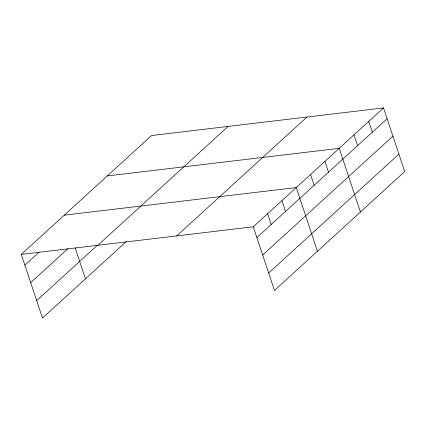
<?xml version="1.0" encoding="UTF-8"?>
<svg xmlns="http://www.w3.org/2000/svg" width="426" height="426" viewBox="0 0 426 426"><rect width="100%" height="100%" fill="white"/><g stroke="black" fill="none" stroke-linecap="round" stroke-linejoin="round"><path stroke-width="0.64" d="M126.053 241.803L42.483 318.078L21.3 254.402L151.539 135.537L383.517 107.922L404.7 171.598L274.461 290.463L253.278 226.786L383.517 107.922M24.889 265.19L39.219 252.117M30.693 282.646L67.942 248.646M36.679 300.623L97.325 245.275M97.852 245.291L228.091 126.421M176.726 235.897L306.965 117.033M256.867 237.58L387.106 118.716M262.672 255.03L392.91 136.166M268.652 273.013L398.896 154.148M107.256 175.949L339.234 148.339L360.417 212.015M64.278 215.173L296.256 187.562L317.439 251.239M21.3 254.402L253.278 226.786M368.756 121.394L372.345 132.188M353.995 134.866L357.584 145.655M324.91 161.411L328.499 172.205M310.581 174.49L314.175 185.278M281.932 200.635L285.521 211.429M267.603 213.714L271.192 224.502M75.12 247.756L85.461 278.849"/></g></svg>
